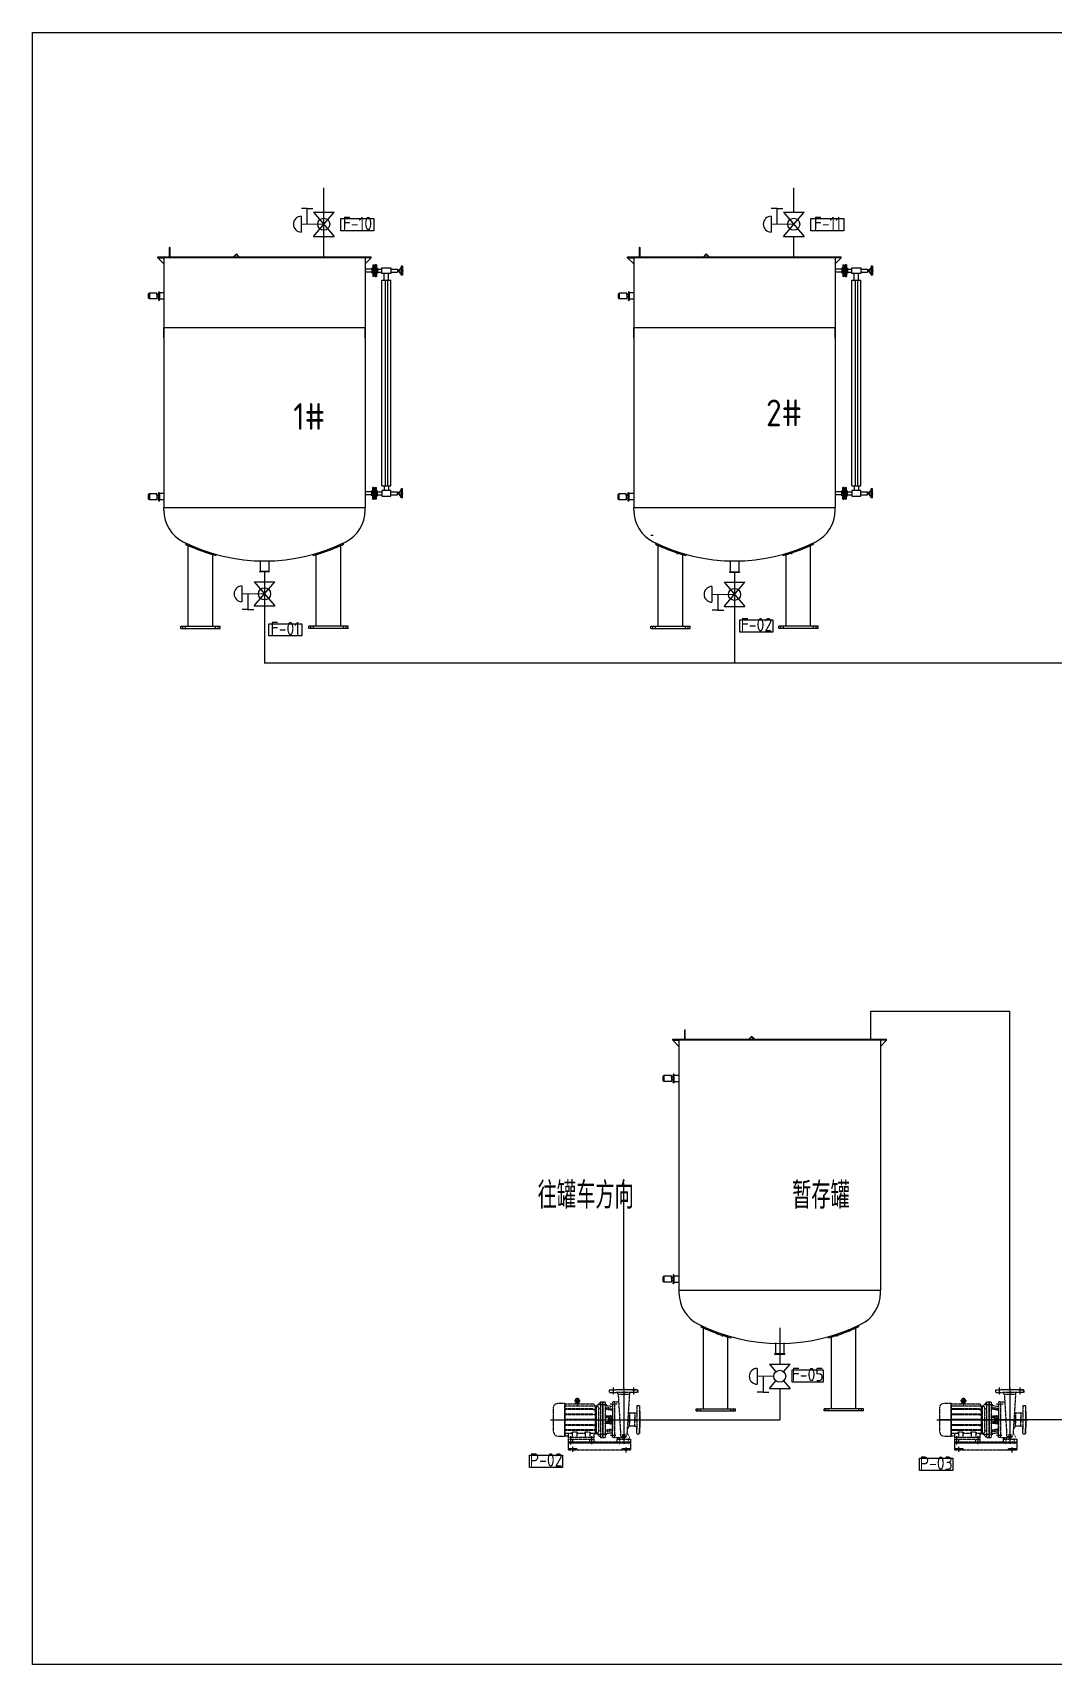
# Model space of a CAD drawing. Header units: millimetres. Extents: x 1783 to 21704, y 2913 to 17571.
# Drawn here: x 1783 to 10956, y 2913 to 17571 of the extents above; entities that cross this region are included whole.
import ezdxf

# ---------------------------------------------------------------- set-up
doc = ezdxf.new("R2010")
doc.units = ezdxf.units.MM
doc.linetypes.add('CENTER', pattern=[2, 1.25, -0.25, 0.25, -0.25])
doc.linetypes.add('DASHED', pattern=[0.75, 0.5, -0.25])
for name, color, linetype in [('00', 7, 'Continuous'), ('1', 1, 'Continuous'), ('2', 2, 'DASHED'), ('3中心线层', 1, 'CENTER'), ('DASHED', 2, 'DASHED'), ('YHCENTER', 4, 'CENTER'), ('YHDIM', 1, 'Continuous'), ('YHSOLID', 7, 'Continuous')]:
    doc.layers.add(name, color=color, linetype=linetype)
doc.styles.add('HZ', font='gbenor.shx', dxfattribs={"bigfont": 'gbcbig.shx'})
doc.dimstyles.new('ISO-25', dxfattribs={"dimtxt": 2.5, "dimasz": 2.5, "dimexe": 1.25, "dimexo": 0.625, "dimtad": 1, "dimtxsty": 'Standard', "dimcen": 2.5, "dimadec": 0, "dimazin": 0, "dimtfac": 1, "dimtmove": 0, "dimatfit": 3, "dimfxl": 1, "dimarcsym": 0})

# ---------------------------------------------------------------- blocks, each defined once
blk = doc.blocks.new('盐水泵')
at = {"layer": '1', "color": 0}
blk.add_line((-626052, 6864), (-626052, 6879), dxfattribs=at)
at = {"layer": 'DASHED', "color": 0, "ltscale": 0.2}
for p, q in [((-626313, 6970), (-626272, 6970)), ((-626313, 6950), (-626313, 6970)), ((-626272, 6970), (-626313, 6970)), ((-626313, 6970), (-626313, 6950)), ((-626269, 6972), (-626272, 6970)), ((-626272, 6970), (-626143, 6970)), ((-626146, 6972), (-626269, 6972)), ((-626179, 6972), (-626236, 6972)), ((-626146, 6972), (-626143, 6970)), ((-626102, 6970), (-626143, 6970)), ((-626102, 6950), (-626102, 6970)), ((-626305, 6851), (-626325, 6851)), ((-626325, 6851), (-626325, 6811)), ((-626313, 6950), (-626152, 6950)), ((-626305, 6851), (-626305, 6806)), ((-626250, 6935), (-626256, 6950)), ((-626250, 6935), (-626231, 6633)), ((-626250, 6935), (-626166, 6935)), ((-626166, 6935), (-626184, 6633)), ((-626138, 6878), (-626169, 6878)), ((-626166, 6935), (-626159, 6950)), ((-626102, 6950), (-626152, 6950)), ((-626138, 6878), (-626138, 6613)), ((-626138, 6878), (-626123, 6878)), ((-626123, 6878), (-626123, 6658)), ((-626123, 6843), (-626068, 6851)), ((-626068, 6879), (-626068, 6611)), ((-626052, 6879), (-626068, 6879)), ((-626052, 6611), (-626052, 6879)), ((-626052, 6611), (-626052, 6879)), ((-626035, 6879), (-626052, 6879)), ((-626052, 6864), (-626052, 6611)), ((-626052, 6780), (-626052, 6848)), ((-626035, 6611), (-626035, 6879)), ((-626003, 6847), (-626035, 6879)), ((-626003, 6643), (-626003, 6847)), ((-626003, 6847), (-625767, 6847)), ((-625981, 6865), (-625993, 6847)), ((-625993, 6847), (-625993, 6643)), ((-625767, 6865), (-625981, 6865)), ((-625872, 6872), (-625874, 6865)), ((-625860, 6877), (-625872, 6872)), ((-625872, 6872), (-625860, 6872)), ((-625860, 6877), (-625848, 6872)), ((-625848, 6872), (-625860, 6872)), ((-625848, 6872), (-625846, 6865)), ((-625767, 6868), (-625767, 6628)), ((-625715, 6868), (-625767, 6868)), ((-625767, 6622), (-625767, 6862)), ((-626328, 6808), (-626325, 6811)), ((-626328, 6808), (-626328, 6684)), ((-626328, 6774), (-626328, 6718)), ((-626325, 6811), (-626325, 6681)), ((-626305, 6806), (-626305, 6677)), ((-626305, 6806), (-626305, 6806)), ((-626290, 6794), (-626290, 6726)), ((-626290, 6794), (-626250, 6794)), ((-626290, 6697), (-626290, 6764)), ((-626242, 6805), (-626250, 6794)), ((-626250, 6794), (-626250, 6719)), ((-626250, 6697), (-626250, 6779)), ((-626123, 6814), (-626123, 6762)), ((-626123, 6762), (-626123, 6757)), ((-626110, 6757), (-626123, 6757)), ((-626123, 6734), (-626110, 6734)), ((-626123, 6734), (-626123, 6728)), ((-626123, 6677), (-626123, 6728)), ((-626119, 6829), (-626072, 6837)), ((-626119, 6816), (-626072, 6824)), ((-626119, 6773), (-626110, 6773)), ((-626119, 6769), (-626110, 6769)), ((-626119, 6721), (-626110, 6721)), ((-626116, 6820), (-626068, 6828)), ((-626110, 6777), (-626110, 6734)), ((-626104, 6777), (-626110, 6777)), ((-626110, 6734), (-626110, 6713)), ((-626104, 6734), (-626104, 6777)), ((-626104, 6773), (-626072, 6773)), ((-626104, 6769), (-626072, 6769)), ((-626096, 6757), (-626104, 6757)), ((-626104, 6734), (-626096, 6734)), ((-626104, 6713), (-626104, 6734)), ((-626104, 6721), (-626072, 6721)), ((-626096, 6729), (-626096, 6761)), ((-626068, 6761), (-626096, 6761)), ((-626096, 6729), (-626068, 6729)), ((-626052, 6745), (-626052, 6780)), ((-626052, 6745), (-626052, 6611)), ((-626021, 6829), (-626035, 6829)), ((-626021, 6661), (-626021, 6829)), ((-625981, 6826), (-625993, 6820)), ((-625981, 6821), (-625993, 6816)), ((-625981, 6788), (-625993, 6785)), ((-625981, 6783), (-625993, 6780)), ((-625993, 6748), (-625767, 6748)), ((-625993, 6743), (-625767, 6743)), ((-625981, 6826), (-625767, 6826)), ((-625981, 6821), (-625981, 6826)), ((-625981, 6821), (-625767, 6821)), ((-625981, 6788), (-625767, 6788)), ((-625981, 6783), (-625981, 6788)), ((-625981, 6783), (-625767, 6783)), ((-625981, 6743), (-625981, 6748)), ((-625682, 6655), (-625682, 6836)), ((-626328, 6684), (-626325, 6682)), ((-626325, 6682), (-626325, 6641)), ((-626325, 6640), (-626325, 6681)), ((-626305, 6640), (-626325, 6640)), ((-626305, 6640), (-626305, 6685)), ((-626305, 6685), (-626305, 6685)), ((-626290, 6697), (-626250, 6697)), ((-626232, 6654), (-626259, 6596)), ((-626234, 6675), (-626250, 6697)), ((-626216, 6632), (-626216, 6596)), ((-626214, 6633), (-626202, 6633)), ((-626199, 6632), (-626199, 6596)), ((-626138, 6613), (-626196, 6613)), ((-626165, 6613), (-626157, 6596)), ((-626138, 6613), (-626123, 6613)), ((-626123, 6636), (-626123, 6658)), ((-626123, 6613), (-626123, 6636)), ((-626119, 6718), (-626110, 6718)), ((-626119, 6675), (-626072, 6666)), ((-626119, 6662), (-626072, 6653)), ((-626116, 6671), (-626068, 6662)), ((-626110, 6713), (-626104, 6713)), ((-626104, 6718), (-626072, 6718)), ((-626052, 6611), (-626068, 6611)), ((-626035, 6611), (-626052, 6611)), ((-626021, 6661), (-626035, 6661)), ((-626003, 6643), (-626035, 6611)), ((-626003, 6643), (-625953, 6643)), ((-625981, 6707), (-625993, 6711)), ((-625981, 6702), (-625993, 6706)), ((-625981, 6669), (-625993, 6675)), ((-625981, 6664), (-625993, 6670)), ((-625983, 6643), (-625983, 6596)), ((-625983, 6613), (-625792, 6613)), ((-625981, 6707), (-625767, 6707)), ((-625981, 6702), (-625981, 6707)), ((-625981, 6707), (-625981, 6702)), ((-625981, 6702), (-625767, 6702)), ((-625981, 6669), (-625767, 6669)), ((-625981, 6664), (-625981, 6669)), ((-625981, 6669), (-625981, 6664)), ((-625981, 6664), (-625767, 6664)), ((-625953, 6648), (-625953, 6613)), ((-625952, 6652), (-625919, 6652)), ((-625919, 6648), (-625919, 6613)), ((-625919, 6643), (-625856, 6643)), ((-625856, 6652), (-625823, 6652)), ((-625856, 6648), (-625856, 6613)), ((-625822, 6648), (-625822, 6613)), ((-625822, 6643), (-625767, 6643)), ((-625792, 6643), (-625792, 6596)), ((-625767, 6625), (-625792, 6625)), ((-625715, 6622), (-625767, 6622)), ((-626259, 6596), (-626157, 6596)), ((-626259, 6596), (-626259, 6578)), ((-626259, 6578), (-625792, 6578)), ((-626259, 6578), (-626259, 6519)), ((-625792, 6519), (-626259, 6519)), ((-626157, 6596), (-626157, 6578)), ((-625983, 6596), (-625792, 6596)), ((-625983, 6596), (-625983, 6578)), ((-625951, 6596), (-625951, 6578)), ((-625823, 6596), (-625823, 6578)), ((-625792, 6596), (-625792, 6519))]:
    blk.add_line(p, q, dxfattribs=at)
at = {"layer": 'DASHED', "color": 0}
blk.add_line((-626123, 6647), (-626068, 6639), dxfattribs=at)
at = {"layer": 'DASHED', "color": 0, "ltscale": 0.2, "extrusion": (0, 0, -1)}
for centre, major_axis, start_param, end_param in [((-626072, 6841), (-2.71, 2.71), 2.355008, 3.925804), ((-625860, 6886), (-12.5, 12.5), 4.729635, 9.407532), ((-626116, 6813), (4.51, 4.51), 4.014257, 5.497787), ((-626119, 6812), (-2.71, 2.71), 5.498025, 7.068583), ((-626119, 6776), (-2.71, 2.71), 3.927229, 5.498025), ((-626119, 6773), (-2.71, 2.71), 3.927229, 5.498025), ((-626072, 6820), (-2.71, 2.71), 0.784211, 2.355008), ((-626072, 6776), (2.71, 2.71), 1.03834, 2.355008), ((-626072, 6773), (-2.71, 2.71), 2.613321, 3.925804), ((-626218, 6632), (-1.84, 1.84), 0.785398, 2.356194), ((-626197, 6632), (-1.84, 1.84), 5.497787, 7.068583), ((-626119, 6714), (2.71, 2.71), 3.926753, 5.497549), ((-626119, 6679), (2.71, 2.71), 2.356194, 3.926753), ((-626116, 6677), (4.51, 4.51), 2.356194, 3.839724), ((-626119, 6658), (2.71, 2.71), 3.926991, 5.499007), ((-626072, 6671), (-2.92, 2.92), 2.704671, 3.898032), ((-626003, 6661), (-12.8, 12.8), 3.926991, 5.497787), ((-625957, 6648), (-2.89, 2.89), 0.785398, 2.356194), ((-625915, 6648), (-2.89, 2.89), 5.497787, 7.068583), ((-625860, 6648), (-2.89, 2.89), 0.785398, 2.356194), ((-625818, 6648), (-2.89, 2.89), 5.497787, 7.068583), ((-625715, 6655), (-23.1, 23.1), 2.356194, 3.926991)]:
    blk.add_ellipse(centre, major_axis=major_axis, ratio=1, start_param=start_param, end_param=end_param, dxfattribs=at)
at = {"layer": 'DASHED', "color": 0, "ltscale": 0.2}
for centre, major_axis, start_param, end_param in [((-626003, 6829), (-12.8, 12.8), 5.497787, 7.068583), ((-625875, 6871), (-2.91, 2.91), 4.21193, 4.695143), ((-625844, 6871), (-2.91, 2.91), 0.017246, 0.500459), ((-625715, 6836), (-23.1, 23.1), 3.926991, 5.497787), ((-626291, 6813), (14, 14), 3.107767, 3.975106), ((-626119, 6832), (-2.71, 2.71), 0.785398, 2.356194), ((-626119, 6717), (-2.71, 2.71), 5.498025, 7.068821), ((-626072, 6717), (-2.71, 2.71), 4.244939, 5.498974), ((-626291, 6677), (14, 14), 0.737283, 1.604622), ((-626206, 6634), (17.6, 17.6), 2.356194, 3.53358), ((-626209, 6634), (-17.6, 17.6), 2.745863, 2.872404), ((-626209, 6634), (17.6, 17.6), 4.4432, 5.497787), ((-626072, 6714), (-2.71, 2.71), 4.248298, 5.498974)]:
    blk.add_ellipse(centre, major_axis=major_axis, ratio=1, start_param=start_param, end_param=end_param, dxfattribs=at)
at = {"layer": 'DASHED', "color": 0, "ltscale": 0.2, "extrusion": (0, 0, -1)}
blk.add_ellipse((-625860, 6886), major_axis=(6.48, 6.48), ratio=1, dxfattribs=at)
at = {"layer": 'DASHED', "color": 0}
blk.add_ellipse((-626072, 6650), major_axis=(-2.71, 2.71), ratio=1, start_param=3.925804, end_param=5.4966, dxfattribs=at)
at = {"layer": 'Defpoints', "color": 0, "linetype": 'ByBlock'}
for p in [(-626249, 6972), (-626167, 6972), (-626328, 6851), (-626328, 6808), (-626328, 6787), (-626328, 6746), (-626328, 6745), (-625682, 6745), (-626328, 6704), (-626328, 6684), (-626328, 6640), (-626259, 6519), (-626225, 6519), (-626225, 6519), (-626208, 6569), (-625826, 6519), (-625792, 6519)]:
    blk.add_point(p, dxfattribs=at)
at = {"layer": 'Defpoints', "color": 0, "linetype": 'ByBlock', "ltscale": 0.2}
blk.add_point((-626328, 6704), dxfattribs=at)
at = {"layer": 'YHCENTER', "color": 0, "ltscale": 0.4}
for p, q in [((-626284, 6933), (-626284, 6987)), ((-626131, 6933), (-626131, 6987)), ((-626158, 6862), (-626105, 6862)), ((-625882, 6886), (-625838, 6886)), ((-625860, 6910), (-625860, 6855)), ((-626148, 6628), (-626107, 6628)), ((-626081, 6635), (-626016, 6634)), ((-625967, 6623), (-625967, 6563)), ((-625808, 6623), (-625808, 6559))]:
    blk.add_line(p, q, dxfattribs=at)
at = {"layer": 'YHCENTER', "color": 0, "ltscale": 3}
for p, q in [((-626208, 6983), (-626208, 6565)), ((-625660, 6745), (-626344, 6745))]:
    blk.add_line(p, q, dxfattribs=at)
at = {"layer": 'YHCENTER', "color": 0}
for p, q in [((-626081, 6856), (-626016, 6856)), ((-626293, 6745), (-626333, 6745))]:
    blk.add_line(p, q, dxfattribs=at)
at = {"layer": 'YHCENTER', "color": 0, "ltscale": 0.2}
for p, q in [((-626240, 6605), (-626240, 6559)), ((-626177, 6605), (-626177, 6558))]:
    blk.add_line(p, q, dxfattribs=at)
at = {"layer": 'YHCENTER', "color": 0, "ltscale": 2}
for p, q in [((-626225, 6500), (-626225, 6540)), ((-625826, 6506), (-625826, 6543))]:
    blk.add_line(p, q, dxfattribs=at)
at = {"layer": 'YHDIM', "color": 0, "linetype": 'DASHED', "ltscale": 2}
for p, q in [((-626259, 6569), (-625792, 6569)), ((-626259, 6527), (-626194, 6527)), ((-626194, 6527), (-626194, 6519)), ((-625857, 6527), (-625792, 6527)), ((-625857, 6527), (-625857, 6519))]:
    blk.add_line(p, q, dxfattribs=at)
at = {"layer": 'YHSOLID', "color": 0}
for p, q in [((-626052, 6879), (-626052, 6864)), ((-625983, 6643), (-626003, 6643))]:
    blk.add_line(p, q, dxfattribs=at)
blk = doc.blocks.new('*D15')
at = {"color": 0, "lineweight": -2, "transparency": 16777216}
for p, q in [((2962, 14830), (2962, 14924)), ((2965, 14923), (4770, 14923)), ((4772, 14830), (4772, 14924))]:
    blk.add_line(p, q, dxfattribs=at)
at = {"color": 0, "transparency": 16777216}
for points in [[(2965, 14924), (2965, 14923), (2962, 14923)], [(4770, 14924), (4770, 14923), (4772, 14923)]]:
    blk.add_solid(points, dxfattribs=at)
at = {"layer": 'Defpoints', "color": 0, "transparency": 16777216}
for p in [(2962, 14829), (4772, 14923), (4772, 14829)]:
    blk.add_point(p, dxfattribs=at)
at = {"color": 0, "transparency": 16777216, "insert": (3867, 14925), "char_height": 2.5, "attachment_point": 5}
blk.add_mtext('1810', dxfattribs=at)
blk = doc.blocks.new('*D28')
at = {"color": 0, "lineweight": -2, "transparency": 16777216}
for p, q in [((7185, 14830), (7185, 14924)), ((7188, 14923), (8993, 14923)), ((8995, 14830), (8995, 14924))]:
    blk.add_line(p, q, dxfattribs=at)
at = {"color": 0, "transparency": 16777216}
for points in [[(7188, 14924), (7188, 14923), (7185, 14923)], [(8993, 14924), (8993, 14923), (8995, 14923)]]:
    blk.add_solid(points, dxfattribs=at)
at = {"layer": 'Defpoints', "color": 0, "transparency": 16777216}
for p in [(7185, 14829), (8995, 14923), (8995, 14829)]:
    blk.add_point(p, dxfattribs=at)
at = {"color": 0, "transparency": 16777216, "insert": (8090, 14925), "char_height": 2.5, "attachment_point": 5}
blk.add_mtext('1810', dxfattribs=at)

msp = doc.modelspace()

# ---------------------------------------------------------------- linework, layer by layer
for p, q in [((4399.814, 15558.122), (4399.814, 16177.206)), ((8623.087, 15959.403), (8623.087, 16177.206)), ((4250.467, 15992.226), (4198.122, 15992.226)), ((4250.467, 15850.402), (4250.467, 15992.226)), ((4250.467, 15992.226), (4302.812, 15992.226)), ((8473.74, 15992.226), (8421.394, 15992.226)), ((8473.74, 15850.402), (8473.74, 15992.226)), ((8473.74, 15992.226), (8526.085, 15992.226)), ((4197.407, 15921.455), (4197.407, 15779.348)), ((4306.696, 15959.403), (4492.931, 15741.4)), ((4306.696, 15741.4), (4492.931, 15959.403)), ((4306.696, 15959.403), (4492.931, 15959.403)), ((8420.68, 15921.455), (8420.68, 15779.348)), ((8529.969, 15959.403), (8716.204, 15741.4)), ((8529.969, 15741.4), (8716.204, 15959.403)), ((8529.969, 15959.403), (8716.204, 15959.403)), ((4306.696, 15741.4), (4492.931, 15741.4)), ((8529.969, 15741.4), (8716.204, 15741.4)), ((8623.087, 15558.122), (8623.087, 15741.4)), ((2907.026, 15549.122), (2907.026, 15558.122)), ((2907.026, 15549.122), (2962.026, 15494.122)), ((3011.577, 15638.122), (3011.577, 15558.122)), ((3018.564, 15558.122), (3018.564, 15638.122)), ((3614.146, 15583.578), (3588.69, 15558.122)), ((3614.146, 15579.335), (3589.932, 15555.122)), ((3637.48, 15560.243), (3614.146, 15583.578)), ((3635.359, 15558.122), (3614.146, 15579.335)), ((3637.48, 15560.243), (3635.359, 15558.122)), ((4827.026, 15549.122), (4772.026, 15494.122)), ((4827.026, 15549.122), (4827.026, 15558.122)), ((7130.298, 15549.122), (7130.298, 15558.122)), ((7130.298, 15549.122), (7185.298, 15494.122)), ((7234.85, 15638.122), (7234.85, 15558.122)), ((7241.836, 15558.122), (7241.836, 15638.122)), ((7837.418, 15583.578), (7811.963, 15558.122)), ((7837.418, 15579.335), (7813.205, 15555.122)), ((7860.753, 15560.243), (7837.418, 15583.578)), ((7858.632, 15558.122), (7837.418, 15579.335)), ((7860.753, 15560.243), (7858.632, 15558.122)), ((9050.298, 15549.122), (8995.298, 15494.122)), ((9050.298, 15549.122), (9050.298, 15558.122)), ((5002.026, 13500.516), (5002.026, 15348.516)), ((9225.299, 13500.516), (9225.299, 15348.516)), ((2832.153, 15231.602), (2822.664, 15222.536)), ((2822.664, 15222.536), (2822.664, 15187.707)), ((2832.153, 15178.642), (2822.664, 15187.707)), ((2898.403, 15231.602), (2832.153, 15231.602)), ((2832.153, 15231.602), (2832.153, 15178.642)), ((2898.403, 15178.642), (2832.153, 15178.642)), ((2898.403, 15215.122), (2898.403, 15231.602)), ((2898.403, 15231.602), (2898.403, 15178.642)), ((2914.026, 15216.435), (2898.403, 15216.435)), ((2914.026, 15193.809), (2898.403, 15193.809)), ((2916.026, 15242.117), (2914.026, 15235.498)), ((2916.026, 15168.127), (2914.026, 15174.746)), ((2918.026, 15243.872), (2916.026, 15243.872)), ((2918.026, 15166.372), (2916.026, 15166.372)), ((2918.026, 15243.872), (2920.026, 15243.872)), ((2918.026, 15166.372), (2920.026, 15166.372)), ((2920.026, 15242.117), (2922.026, 15235.498)), ((2920.026, 15168.127), (2922.026, 15174.746)), ((2967.026, 15233.622), (2922.026, 15233.622)), ((2967.026, 15176.622), (2922.026, 15176.622)), ((7055.426, 15231.602), (7045.937, 15222.536)), ((7045.937, 15222.536), (7045.937, 15187.707)), ((7055.426, 15178.642), (7045.937, 15187.707)), ((7121.675, 15231.602), (7055.426, 15231.602)), ((7055.426, 15231.602), (7055.426, 15178.642)), ((7121.675, 15178.642), (7055.426, 15178.642)), ((7121.675, 15215.122), (7121.675, 15231.602)), ((7121.675, 15231.602), (7121.675, 15178.642)), ((7137.298, 15216.435), (7121.675, 15216.435)), ((7137.298, 15193.809), (7121.675, 15193.809)), ((7139.298, 15242.117), (7137.298, 15235.498)), ((7139.298, 15168.127), (7137.298, 15174.746)), ((7141.298, 15243.872), (7139.298, 15243.872)), ((7141.298, 15166.372), (7139.298, 15166.372)), ((7141.298, 15243.872), (7143.298, 15243.872)), ((7141.298, 15166.372), (7143.298, 15166.372)), ((7143.298, 15242.117), (7145.298, 15235.498)), ((7143.298, 15168.127), (7145.298, 15174.746)), ((7185.299, 15233.622), (7145.298, 15233.622)), ((7185.299, 15176.622), (7145.298, 15176.622)), ((7185.299, 13584.044), (7185.299, 13305.122)), ((2832.153, 13428.515), (2822.664, 13419.449)), ((2822.664, 13419.449), (2822.664, 13384.62)), ((2832.153, 13375.555), (2822.664, 13384.62)), ((2898.403, 13428.515), (2832.153, 13428.515)), ((2832.153, 13428.515), (2832.153, 13375.555)), ((2898.403, 13375.555), (2832.153, 13375.555)), ((2898.403, 13412.035), (2898.403, 13428.515)), ((2898.403, 13428.515), (2898.403, 13375.555)), ((2914.026, 13413.348), (2898.403, 13413.348)), ((2914.026, 13390.722), (2898.403, 13390.722)), ((2916.026, 13439.03), (2914.026, 13432.411)), ((2916.026, 13365.04), (2914.026, 13371.658)), ((2918.026, 13440.785), (2916.026, 13440.785)), ((2918.026, 13363.285), (2916.026, 13363.285)), ((2918.026, 13440.785), (2920.026, 13440.785)), ((2918.026, 13363.285), (2920.026, 13363.285)), ((2920.026, 13439.03), (2922.026, 13432.411)), ((2920.026, 13365.04), (2922.026, 13371.658)), ((2967.026, 13430.535), (2922.026, 13430.535)), ((2967.026, 13373.535), (2922.026, 13373.535)), ((7050.426, 13428.515), (7040.937, 13419.449)), ((7040.937, 13419.449), (7040.937, 13384.62)), ((7050.426, 13375.555), (7040.937, 13384.62)), ((7116.676, 13428.515), (7050.426, 13428.515)), ((7050.426, 13428.515), (7050.426, 13375.555)), ((7116.676, 13375.555), (7050.426, 13375.555)), ((7116.676, 13412.035), (7116.676, 13428.515)), ((7116.676, 13428.515), (7116.676, 13375.555)), ((7132.299, 13413.348), (7116.676, 13413.348)), ((7132.299, 13390.722), (7116.676, 13390.722)), ((7134.299, 13439.03), (7132.299, 13432.411)), ((7134.299, 13365.04), (7132.299, 13371.658)), ((7136.299, 13440.785), (7134.299, 13440.785)), ((7136.299, 13363.285), (7134.299, 13363.285)), ((7136.299, 13440.785), (7138.299, 13440.785)), ((7136.299, 13363.285), (7138.299, 13363.285)), ((7138.299, 13439.03), (7140.299, 13432.411)), ((7138.299, 13365.04), (7140.299, 13371.658)), ((7185.299, 13430.535), (7140.299, 13430.535)), ((7185.299, 13430.535), (7140.299, 13430.535)), ((7185.299, 13373.535), (7140.299, 13373.535)), ((7185.299, 13373.535), (7140.299, 13373.535)), ((7360.299, 13053.634), (7339.724, 13053.634)), ((3829.026, 12830.565), (3829.026, 12734.091)), ((3905.026, 12830.565), (3905.026, 12734.091)), ((8052.299, 12825.564), (8052.299, 12729.09)), ((8128.299, 12825.564), (8128.299, 12729.09)), ((3773.908, 12639.224), (3960.143, 12421.221)), ((3773.908, 12421.222), (3960.143, 12639.224)), ((3773.908, 12639.224), (3960.143, 12639.224)), ((3821.526, 12731.762), (3821.526, 12729.762)), ((3821.526, 12731.762), (3912.526, 12731.762)), ((3821.526, 12729.762), (3912.526, 12729.762)), ((3822.586, 12731.762), (3827.622, 12734.091)), ((3829.026, 12734.091), (3827.622, 12734.091)), ((3827.622, 12734.091), (3906.429, 12734.091)), ((3867.026, 12729.762), (3867.026, 11905.256)), ((3905.026, 12734.091), (3906.429, 12734.091)), ((3911.466, 12731.762), (3906.429, 12734.091)), ((3912.526, 12731.762), (3912.526, 12729.762)), ((3912.526, 12731.762), (3912.526, 12729.762)), ((7997.181, 12634.222), (8183.416, 12416.22)), ((7997.181, 12416.22), (8183.416, 12634.222)), ((7997.181, 12634.222), (8183.416, 12634.222)), ((8044.799, 12726.761), (8044.799, 12724.761)), ((8044.799, 12726.761), (8135.799, 12726.761)), ((8044.799, 12724.761), (8135.799, 12724.761)), ((8045.858, 12726.761), (8050.895, 12729.09)), ((8052.299, 12729.09), (8050.895, 12729.09)), ((8050.895, 12729.09), (8129.702, 12729.09)), ((8090.299, 12729.762), (8090.299, 11905.256)), ((8090.299, 12729.762), (8090.299, 11905.256)), ((8128.299, 12729.09), (8129.702, 12729.09)), ((8134.739, 12726.761), (8129.702, 12729.09)), ((8135.799, 12726.761), (8135.799, 12724.761)), ((8135.799, 12726.761), (8135.799, 12724.761)), ((3664.619, 12601.276), (3664.619, 12459.169)), ((3717.679, 12530.223), (3717.679, 12388.399)), ((7887.892, 12596.275), (7887.892, 12454.168)), ((7940.951, 12525.221), (7940.951, 12383.397)), ((3717.679, 12388.399), (3665.334, 12388.399)), ((3717.679, 12388.399), (3770.024, 12388.399)), ((3773.908, 12421.222), (3960.143, 12421.222)), ((7940.951, 12383.397), (7888.606, 12383.397)), ((7940.951, 12383.397), (7993.297, 12383.397)), ((7997.181, 12416.22), (8183.416, 12416.22)), ((14112.215, 11906.369), (3867.026, 11906.369)), ((9316.976, 8528.935), (9316.976, 8780.902)), ((9316.976, 8780.902), (10565.657, 8780.902)), ((10565.657, 5383.235), (10565.657, 8780.902)), ((7536.736, 8519.935), (7536.736, 8528.935)), ((7536.736, 8519.935), (7591.736, 8464.935)), ((7641.288, 8608.935), (7641.288, 8528.935)), ((7648.274, 8528.935), (7648.274, 8608.935)), ((8243.856, 8554.391), (8218.4, 8528.935)), ((8243.856, 8550.148), (8219.643, 8525.935)), ((8267.191, 8531.056), (8243.856, 8554.391)), ((8265.069, 8528.935), (8243.856, 8550.148)), ((8267.191, 8531.056), (8265.069, 8528.935)), ((9456.736, 8519.935), (9401.736, 8464.935)), ((9456.736, 8519.935), (9456.736, 8528.935)), ((7540.736, 8212.93), (7538.736, 8206.311)), ((7542.736, 8214.685), (7540.736, 8214.685)), ((7542.736, 8214.685), (7544.736, 8214.685)), ((7544.736, 8212.93), (7546.736, 8206.311)), ((7456.864, 8202.415), (7447.375, 8193.349)), ((7447.375, 8193.349), (7447.375, 8158.52)), ((7456.864, 8149.455), (7447.375, 8158.52)), ((7523.113, 8202.415), (7456.864, 8202.415)), ((7456.864, 8202.415), (7456.864, 8149.455)), ((7523.113, 8149.455), (7456.864, 8149.455)), ((7523.113, 8185.935), (7523.113, 8202.415)), ((7523.113, 8202.415), (7523.113, 8149.455)), ((7538.736, 8187.248), (7523.113, 8187.248)), ((7538.736, 8164.622), (7523.113, 8164.622)), ((7540.736, 8138.94), (7538.736, 8145.558)), ((7542.736, 8137.185), (7540.736, 8137.185)), ((7542.736, 8137.185), (7544.736, 8137.185)), ((7544.736, 8138.94), (7546.736, 8145.558)), ((7591.736, 8204.435), (7546.736, 8204.435)), ((7591.736, 8204.435), (7546.736, 8204.435)), ((7591.736, 8147.435), (7546.736, 8147.435)), ((7591.736, 8147.435), (7546.736, 8147.435)), ((7095.793, 5383.235), (7095.793, 7235.963)), ((7591.736, 6554.857), (7591.736, 6275.935)), ((7456.864, 6399.327), (7447.375, 6390.262)), ((7447.375, 6390.262), (7447.375, 6355.433)), ((7456.864, 6346.367), (7447.375, 6355.433)), ((7523.113, 6399.327), (7456.864, 6399.327)), ((7456.864, 6399.327), (7456.864, 6346.367)), ((7523.113, 6346.367), (7456.864, 6346.367)), ((7523.113, 6382.847), (7523.113, 6399.327)), ((7523.113, 6399.327), (7523.113, 6346.367)), ((7538.736, 6384.161), (7523.113, 6384.161)), ((7538.736, 6361.534), (7523.113, 6361.534)), ((7540.736, 6409.842), (7538.736, 6403.224)), ((7540.736, 6335.853), (7538.736, 6342.471)), ((7542.736, 6411.597), (7540.736, 6411.597)), ((7542.736, 6334.097), (7540.736, 6334.097)), ((7542.736, 6411.597), (7544.736, 6411.597)), ((7542.736, 6334.097), (7544.736, 6334.097)), ((7544.736, 6409.842), (7546.736, 6403.224)), ((7544.736, 6335.853), (7546.736, 6342.471)), ((7591.736, 6401.347), (7546.736, 6401.347)), ((7591.736, 6401.347), (7546.736, 6401.347)), ((7591.736, 6344.347), (7546.736, 6344.347)), ((7591.736, 6344.347), (7546.736, 6344.347)), ((7591.736, 6275.935), (7591.736, 6250.935)), ((8496.736, 5935.068), (8496.736, 5610.036)), ((8458.736, 5801.378), (8458.736, 5704.904)), ((8534.736, 5801.378), (8534.736, 5704.904)), ((8294.33, 5572.089), (8294.33, 5429.982)), ((8403.619, 5610.036), (8589.854, 5610.037)), ((8403.619, 5610.036), (8461.614, 5542.148)), ((8451.236, 5702.575), (8451.236, 5700.575)), ((8451.236, 5702.575), (8542.236, 5702.575)), ((8451.236, 5700.575), (8542.236, 5700.575)), ((8452.296, 5702.575), (8457.333, 5704.904)), ((8458.736, 5704.904), (8457.333, 5704.904)), ((8457.333, 5704.904), (8536.139, 5704.904)), ((8531.858, 5542.148), (8589.854, 5610.037)), ((8534.736, 5704.904), (8536.139, 5704.904)), ((8541.176, 5702.575), (8536.139, 5704.904)), ((8542.236, 5702.575), (8542.236, 5700.575)), ((8542.236, 5702.575), (8542.236, 5700.575)), ((8347.389, 5501.035), (8347.389, 5359.211)), ((8403.619, 5392.034), (8461.614, 5459.922)), ((8531.858, 5459.922), (8589.854, 5392.034)), ((8347.389, 5359.211), (8295.044, 5359.211)), ((8347.389, 5359.211), (8399.734, 5359.211)), ((8403.619, 5392.034), (8589.854, 5392.034)), ((8496.736, 5392.034), (8496.736, 5110.562)), ((7239.282, 5110.562), (8496.736, 5110.562)), ((12313.571, 5110.562), (9937.087, 5110.562))]:
    msp.add_line(p, q)
for points in [[(1783.349, 17571.467), (21703.886, 17571.467), (21703.886, 2912.911), (1783.349, 2912.911)], [(4554.164, 15900.595), (4850.929, 15900.595), (4850.929, 15789.984), (4554.164, 15789.984)], [(8777.437, 15900.595), (9074.202, 15900.595), (9074.202, 15789.984), (8777.437, 15789.984)], [(3905.575, 12261.869), (4202.34, 12261.869), (4202.34, 12151.258), (3905.575, 12151.258)], [(8139.405, 12296.113), (8436.17, 12296.113), (8436.17, 12185.502), (8139.405, 12185.502)], [(8607.346, 5558.945), (8887.694, 5558.945), (8887.694, 5447.11), (8607.346, 5447.11)], [(6249.186, 4793.099), (6545.951, 4793.099), (6545.951, 4682.488), (6249.186, 4682.488)], [(9754.43, 4764.085), (10051.195, 4764.085), (10051.195, 4653.474), (9754.43, 4653.474)]]:
    msp.add_lwpolyline(points, close=True)
for centre in [(4399.814, 15850.402), (8623.087, 15850.401), (3867.026, 12530.223), (8090.299, 12525.221), (8496.736, 5501.035)]:
    msp.add_circle(centre, 54.073)
for centre, radius, start, end in [((4197.407, 15850.402), 71.053, 90, 270), ((8420.68, 15850.402), 71.053, 90, 270), ((3015.07, 15638.122), 3.493, 0, 180), ((7238.343, 15638.122), 3.493, 0, 180), ((3664.619, 12530.223), 71.053, 90, 270), ((7887.892, 12525.221), 71.053, 90, 270), ((7644.781, 8608.935), 3.493, 0, 180), ((8294.33, 5501.035), 71.053, 90, 270)]:
    msp.add_arc(centre, radius, start, end)
at = {"layer": '00', "color": 7}
for p, q in [((2907.026, 15558.122), (4121.406, 15558.122)), ((2907.026, 15555.122), (4767.026, 15555.122)), ((2907.026, 15549.122), (2962.026, 15549.122)), ((2962.026, 15555.122), (4772.026, 15555.122)), ((2962.026, 15555.122), (4772.026, 15555.122)), ((2962.026, 15555.122), (2962.026, 13305.122)), ((2962.026, 15555.122), (2962.026, 15555.122)), ((4827.026, 15549.122), (2962.026, 15549.122)), ((4121.406, 15558.122), (4827.026, 15558.122)), ((4147.903, 15555.122), (4827.026, 15555.122)), ((4772.026, 15555.122), (4772.025, 15555.122)), ((4772.026, 15555.122), (4772.026, 13305.122)), ((7130.298, 15558.122), (8344.678, 15558.122)), ((7130.298, 15555.122), (8990.298, 15555.122)), ((7130.298, 15549.122), (7185.298, 15549.122)), ((7185.298, 15555.122), (7185.299, 15555.122)), ((7185.299, 15555.122), (8995.299, 15555.122)), ((7185.299, 15555.122), (7185.299, 13305.122)), ((7190.298, 15550.122), (8990.298, 15550.122)), ((8344.678, 15558.122), (9050.298, 15558.122)), ((8371.175, 15555.122), (9050.298, 15555.122)), ((8995.298, 15555.122), (8995.298, 15555.122)), ((9050.298, 15549.122), (8995.298, 15549.122)), ((8995.299, 15555.122), (8995.299, 13305.122)), ((4831.026, 15446.516), (4772.026, 15446.516)), ((4831.026, 15418.516), (4772.026, 15418.516)), ((4841.026, 15455.016), (4831.026, 15454.141)), ((4831.026, 15454.141), (4831.026, 15410.891)), ((4831.026, 15446.266), (4831.026, 15418.766)), ((4831.026, 15446.266), (4831.026, 15446.266)), ((4831.026, 15418.766), (4831.026, 15418.766)), ((4841.026, 15410.016), (4831.026, 15410.891)), ((4841.026, 15485.016), (4841.026, 15380.016)), ((4841.026, 15485.016), (4853.026, 15485.016)), ((4853.026, 15485.016), (4853.026, 15380.016)), ((4853.026, 15457.516), (4857.026, 15457.516)), ((4853.026, 15407.516), (4857.026, 15407.516)), ((4861.026, 15457.516), (4857.026, 15457.516)), ((4857.026, 15457.516), (4857.026, 15407.516)), ((4857.026, 15457.516), (4857.026, 15407.516)), ((4861.026, 15407.516), (4857.026, 15407.516)), ((4861.026, 15485.016), (4861.026, 15380.016)), ((4873.026, 15485.016), (4861.026, 15485.016)), ((4873.026, 15485.016), (4873.026, 15380.016)), ((4873.026, 15455.016), (4883.026, 15454.141)), ((4873.026, 15410.016), (4883.026, 15410.891)), ((4883.026, 15454.141), (4883.026, 15410.891)), ((4883.026, 15446.516), (4922.026, 15446.516)), ((4883.026, 15446.266), (4883.026, 15418.766)), ((4883.026, 15446.266), (4883.026, 15446.266)), ((4883.026, 15418.766), (4883.026, 15418.766)), ((4883.026, 15418.516), (4922.026, 15418.516)), ((4922.026, 15457.516), (5002.026, 15457.516)), ((4922.026, 15407.516), (4922.026, 15457.516)), ((5002.026, 15407.516), (4922.026, 15407.516)), ((4942.026, 15348.516), (4942.026, 15407.516)), ((4982.026, 15348.516), (4982.026, 15407.516)), ((5002.026, 15457.516), (5002.026, 15407.516)), ((5002.026, 15446.516), (5061.026, 15446.516)), ((5002.026, 15418.516), (5061.026, 15418.516)), ((5061.026, 15446.516), (5061.026, 15418.516)), ((5076.026, 15437.516), (5061.026, 15437.516)), ((5076.026, 15427.516), (5061.026, 15427.516)), ((5076.026, 15445.016), (5076.026, 15420.016)), ((5080.026, 15445.016), (5076.026, 15445.016)), ((5080.026, 15420.016), (5076.026, 15420.016)), ((5094.026, 15462.516), (5080.026, 15445.016)), ((5080.026, 15445.016), (5080.026, 15420.016)), ((5094.026, 15402.516), (5080.026, 15420.016)), ((5106.026, 15472.516), (5094.026, 15472.516)), ((5094.026, 15472.516), (5094.026, 15392.516)), ((5106.026, 15392.516), (5094.026, 15392.516)), ((5106.026, 15472.516), (5106.026, 15392.516)), ((5106.026, 15435.516), (5110.026, 15435.516)), ((5106.026, 15429.516), (5110.026, 15429.516)), ((5110.026, 15435.516), (5110.026, 15429.516)), ((9054.299, 15446.516), (8995.299, 15446.516)), ((9054.299, 15418.516), (8995.299, 15418.516)), ((9064.299, 15455.016), (9054.299, 15454.141)), ((9054.299, 15454.141), (9054.299, 15410.891)), ((9054.299, 15446.266), (9054.299, 15418.766)), ((9054.299, 15446.266), (9054.299, 15446.266)), ((9054.299, 15418.766), (9054.299, 15418.766)), ((9064.299, 15410.016), (9054.299, 15410.891)), ((9064.299, 15485.016), (9064.299, 15380.016)), ((9064.299, 15485.016), (9076.299, 15485.016)), ((9076.299, 15485.016), (9076.299, 15380.016)), ((9076.299, 15457.516), (9080.299, 15457.516)), ((9076.299, 15407.516), (9080.299, 15407.516)), ((9084.299, 15457.516), (9080.299, 15457.516)), ((9080.299, 15457.516), (9080.299, 15407.516)), ((9080.299, 15457.516), (9080.299, 15407.516)), ((9084.299, 15407.516), (9080.299, 15407.516)), ((9084.299, 15485.016), (9084.299, 15380.016)), ((9096.299, 15485.016), (9084.299, 15485.016)), ((9096.299, 15485.016), (9096.299, 15380.016)), ((9096.299, 15455.016), (9106.299, 15454.141)), ((9096.299, 15410.016), (9106.299, 15410.891)), ((9106.299, 15454.141), (9106.299, 15410.891)), ((9106.299, 15446.516), (9145.299, 15446.516)), ((9106.299, 15446.266), (9106.299, 15418.766)), ((9106.299, 15446.266), (9106.299, 15446.266)), ((9106.299, 15418.766), (9106.299, 15418.766)), ((9106.299, 15418.516), (9145.299, 15418.516)), ((9145.299, 15457.516), (9225.299, 15457.516)), ((9145.299, 15407.516), (9145.299, 15457.516)), ((9225.299, 15407.516), (9145.299, 15407.516)), ((9165.299, 15348.516), (9165.299, 15407.516)), ((9205.299, 15348.516), (9205.299, 15407.516)), ((9225.299, 15457.516), (9225.299, 15407.516)), ((9225.299, 15446.516), (9284.299, 15446.516)), ((9225.299, 15418.516), (9284.299, 15418.516)), ((9284.299, 15446.516), (9284.299, 15418.516)), ((9299.299, 15437.516), (9284.299, 15437.516)), ((9299.299, 15427.516), (9284.299, 15427.516)), ((9299.299, 15445.016), (9299.299, 15420.016)), ((9303.299, 15445.016), (9299.299, 15445.016)), ((9303.299, 15420.016), (9299.299, 15420.016)), ((9317.299, 15462.516), (9303.299, 15445.016)), ((9303.299, 15445.016), (9303.299, 15420.016)), ((9317.299, 15402.516), (9303.299, 15420.016)), ((9329.299, 15472.516), (9317.299, 15472.516)), ((9317.299, 15472.516), (9317.299, 15392.516)), ((9329.299, 15392.516), (9317.299, 15392.516)), ((9329.299, 15472.516), (9329.299, 15392.516)), ((9329.299, 15435.516), (9333.299, 15435.516)), ((9329.299, 15429.516), (9333.299, 15429.516)), ((9333.299, 15435.516), (9333.299, 15429.516)), ((4853.026, 15380.016), (4841.026, 15380.016)), ((4861.026, 15380.016), (4873.026, 15380.016)), ((4922.026, 15348.516), (5002.026, 15348.516)), ((4922.026, 13500.516), (4922.026, 15348.516)), ((4952.526, 15348.516), (4952.526, 13500.516)), ((4971.526, 15348.516), (4971.526, 13500.516)), ((4982.026, 15348.516), (4982.026, 15348.516)), ((9076.299, 15380.016), (9064.299, 15380.016)), ((9084.299, 15380.016), (9096.299, 15380.016)), ((9145.299, 15348.516), (9225.299, 15348.516)), ((9145.299, 13500.516), (9145.299, 15348.516)), ((9175.799, 15348.516), (9175.799, 13500.516)), ((9194.799, 15348.516), (9194.799, 13500.516)), ((9205.299, 15348.516), (9205.299, 15348.516)), ((2914.026, 15235.498), (2914.026, 15174.746)), ((2916.026, 15243.872), (2916.026, 15166.372)), ((2918.026, 15243.872), (2918.026, 15166.372)), ((2918.026, 15243.872), (2918.026, 15166.372)), ((2920.026, 15243.872), (2920.026, 15166.372)), ((2922.026, 15235.498), (2922.026, 15174.746)), ((7137.298, 15235.498), (7137.298, 15174.746)), ((7139.298, 15243.872), (7139.298, 15166.372)), ((7141.298, 15243.872), (7141.298, 15166.372)), ((7141.298, 15243.872), (7141.298, 15166.372)), ((7141.298, 15243.872), (7141.298, 15166.372)), ((7143.298, 15243.872), (7143.298, 15166.372)), ((7145.298, 15235.498), (7145.298, 15174.746)), ((4922.026, 13500.516), (5002.026, 13500.516)), ((4942.026, 13500.516), (4942.026, 13457.516)), ((4982.026, 13500.516), (4982.026, 13457.516)), ((9145.299, 13500.516), (9225.299, 13500.516)), ((9165.299, 13500.516), (9165.299, 13457.516)), ((9205.299, 13500.516), (9205.299, 13457.516)), ((2914.026, 13432.411), (2914.026, 13371.658)), ((2916.026, 13440.785), (2916.026, 13363.285)), ((2918.026, 13440.785), (2918.026, 13363.285)), ((2918.026, 13440.785), (2918.026, 13363.285)), ((2918.026, 13440.785), (2918.026, 13363.285)), ((2920.026, 13440.785), (2920.026, 13363.285)), ((2922.026, 13432.411), (2922.026, 13371.658)), ((4831.026, 13446.516), (4772.026, 13446.516)), ((4831.026, 13418.516), (4772.026, 13418.516)), ((4841.026, 13455.016), (4831.026, 13454.141)), ((4831.026, 13410.891), (4831.026, 13454.141)), ((4841.026, 13410.016), (4831.026, 13410.891)), ((4853.026, 13485.016), (4841.026, 13485.016)), ((4841.026, 13380.016), (4841.026, 13485.016)), ((4841.026, 13380.016), (4853.026, 13380.016)), ((4853.026, 13380.016), (4853.026, 13485.016)), ((4853.026, 13457.516), (4857.026, 13457.516)), ((4853.026, 13407.516), (4857.026, 13407.516)), ((4857.026, 13407.516), (4857.026, 13457.516)), ((4861.026, 13457.516), (4857.026, 13457.516)), ((4857.026, 13407.516), (4857.026, 13457.516)), ((4861.026, 13407.516), (4857.026, 13407.516)), ((4861.026, 13485.016), (4873.026, 13485.016)), ((4861.026, 13380.016), (4861.026, 13485.016)), ((4873.026, 13380.016), (4861.026, 13380.016)), ((4873.026, 13380.016), (4873.026, 13485.016)), ((4873.026, 13455.016), (4883.026, 13454.141)), ((4873.026, 13410.016), (4883.026, 13410.891)), ((4883.026, 13410.891), (4883.026, 13454.141)), ((4883.026, 13446.516), (4922.026, 13446.516)), ((4883.026, 13418.516), (4922.026, 13418.516)), ((5002.026, 13457.516), (4922.026, 13457.516)), ((4922.026, 13457.516), (4922.026, 13407.516)), ((4922.026, 13407.516), (5002.026, 13407.516)), ((5002.026, 13407.516), (5002.026, 13457.516)), ((5002.026, 13446.516), (5061.026, 13446.516)), ((5002.026, 13418.516), (5061.026, 13418.516)), ((5061.026, 13418.516), (5061.026, 13446.516)), ((5076.026, 13437.516), (5061.026, 13437.516)), ((5076.026, 13427.516), (5061.026, 13427.516)), ((5080.026, 13445.016), (5076.026, 13445.016)), ((5076.026, 13420.016), (5076.026, 13445.016)), ((5080.026, 13420.016), (5076.026, 13420.016)), ((5094.026, 13462.516), (5080.026, 13445.016)), ((5080.026, 13420.016), (5080.026, 13445.016)), ((5094.026, 13402.516), (5080.026, 13420.016)), ((5106.026, 13472.516), (5094.026, 13472.516)), ((5094.026, 13392.516), (5094.026, 13472.516)), ((5106.026, 13392.516), (5094.026, 13392.516)), ((5106.026, 13392.516), (5106.026, 13472.516)), ((5106.026, 13435.516), (5110.026, 13435.516)), ((5106.026, 13429.516), (5110.026, 13429.516)), ((5110.026, 13429.516), (5110.026, 13435.516)), ((7132.299, 13432.411), (7132.299, 13371.658)), ((7134.299, 13440.785), (7134.299, 13363.285)), ((7136.299, 13440.785), (7136.299, 13363.285)), ((7136.299, 13440.785), (7136.299, 13363.285)), ((7136.299, 13440.785), (7136.299, 13363.285)), ((7138.299, 13440.785), (7138.299, 13363.285)), ((7140.299, 13432.411), (7140.299, 13371.658)), ((9054.299, 13446.516), (8995.299, 13446.516)), ((9054.299, 13418.516), (8995.299, 13418.516)), ((9064.299, 13455.016), (9054.299, 13454.141)), ((9054.299, 13410.891), (9054.299, 13454.141)), ((9064.299, 13410.016), (9054.299, 13410.891)), ((9076.299, 13485.016), (9064.299, 13485.016)), ((9064.299, 13380.016), (9064.299, 13485.016)), ((9064.299, 13380.016), (9076.299, 13380.016)), ((9076.299, 13380.016), (9076.299, 13485.016)), ((9076.299, 13457.516), (9080.299, 13457.516)), ((9076.299, 13407.516), (9080.299, 13407.516)), ((9080.299, 13407.516), (9080.299, 13457.516)), ((9084.299, 13457.516), (9080.299, 13457.516)), ((9080.299, 13407.516), (9080.299, 13457.516)), ((9084.299, 13407.516), (9080.299, 13407.516)), ((9084.299, 13485.016), (9096.299, 13485.016)), ((9084.299, 13380.016), (9084.299, 13485.016)), ((9096.299, 13380.016), (9084.299, 13380.016)), ((9096.299, 13380.016), (9096.299, 13485.016)), ((9096.299, 13455.016), (9106.299, 13454.141)), ((9096.299, 13410.016), (9106.299, 13410.891)), ((9106.299, 13410.891), (9106.299, 13454.141)), ((9106.299, 13446.516), (9145.299, 13446.516)), ((9106.299, 13418.516), (9145.299, 13418.516)), ((9225.299, 13457.516), (9145.299, 13457.516)), ((9145.299, 13457.516), (9145.299, 13407.516)), ((9145.299, 13407.516), (9225.299, 13407.516)), ((9225.299, 13407.516), (9225.299, 13457.516)), ((9225.299, 13446.516), (9284.299, 13446.516)), ((9225.299, 13418.516), (9284.299, 13418.516)), ((9284.299, 13418.516), (9284.299, 13446.516)), ((9299.299, 13437.516), (9284.299, 13437.516)), ((9299.299, 13427.516), (9284.299, 13427.516)), ((9303.299, 13445.016), (9299.299, 13445.016)), ((9299.299, 13420.016), (9299.299, 13445.016)), ((9303.299, 13420.016), (9299.299, 13420.016)), ((9317.299, 13462.516), (9303.299, 13445.016)), ((9303.299, 13420.016), (9303.299, 13445.016)), ((9317.299, 13402.516), (9303.299, 13420.016)), ((9329.299, 13472.516), (9317.299, 13472.516)), ((9317.299, 13392.516), (9317.299, 13472.516)), ((9329.299, 13392.516), (9317.299, 13392.516)), ((9329.299, 13392.516), (9329.299, 13472.516)), ((9329.299, 13435.516), (9333.299, 13435.516)), ((9329.299, 13429.516), (9333.299, 13429.516)), ((9333.299, 13429.516), (9333.299, 13435.516)), ((2962.026, 13305.122), (4772.026, 13305.122)), ((2962.026, 13305.122), (4772.026, 13305.122)), ((2962.026, 13280.122), (2962.026, 13305.122)), ((4767.026, 13280.122), (4767.026, 13280.122)), ((4772.026, 13280.122), (4772.026, 13305.122)), ((7185.299, 13305.122), (8995.299, 13305.122)), ((7185.299, 13305.122), (8995.299, 13305.122)), ((7185.299, 13280.122), (7185.299, 13305.122)), ((8990.299, 13280.122), (8990.299, 13280.122)), ((8995.299, 13280.122), (8995.299, 13305.122)), ((3077.877, 13029.892), (3077.877, 13029.892)), ((3161.286, 12985.377), (3156.972, 12976.355)), ((3182.526, 12239.126), (3182.526, 12964.404)), ((4551.526, 12239.126), (4551.526, 12964.404)), ((4572.765, 12985.377), (4577.079, 12976.355)), ((7301.15, 13029.892), (7301.15, 13029.892)), ((7384.559, 12985.377), (7380.245, 12976.355)), ((7405.799, 12239.126), (7405.799, 12964.404)), ((8774.799, 12239.126), (8774.799, 12964.404)), ((8796.038, 12985.377), (8800.352, 12976.355)), ((3401.526, 12239.126), (3401.526, 12882.521)), ((3432.973, 12883.957), (3430.32, 12874.315)), ((4301.078, 12883.957), (4303.731, 12874.315)), ((4332.526, 12239.126), (4332.526, 12882.521)), ((7575.299, 12887.516), (7575.299, 12897.516)), ((7624.799, 12239.126), (7624.799, 12882.521)), ((7656.246, 12883.957), (7653.593, 12874.315)), ((8524.351, 12883.957), (8527.004, 12874.315)), ((8555.799, 12239.126), (8555.799, 12882.521)), ((8605.299, 12887.516), (8605.299, 12897.516)), ((3115.249, 12239.126), (3468.802, 12239.126)), ((3115.249, 12219.126), (3115.249, 12239.126)), ((3115.249, 12239.126), (3115.249, 12239.126)), ((3115.249, 12219.126), (3468.802, 12219.126)), ((3468.802, 12219.126), (3468.802, 12239.126)), ((4618.802, 12239.126), (4265.249, 12239.126)), ((4265.249, 12219.126), (4265.249, 12239.126)), ((4618.802, 12219.126), (4265.249, 12219.126)), ((4618.802, 12219.126), (4618.802, 12239.126)), ((4618.802, 12239.126), (4618.802, 12239.126)), ((7338.522, 12239.126), (7692.075, 12239.126)), ((7338.522, 12219.126), (7338.522, 12239.126)), ((7338.522, 12239.126), (7338.522, 12239.126)), ((7338.522, 12219.126), (7692.075, 12219.126)), ((7692.075, 12219.126), (7692.075, 12239.126)), ((8842.075, 12239.126), (8488.522, 12239.126)), ((8488.522, 12219.126), (8488.522, 12239.126)), ((8842.075, 12219.126), (8488.522, 12219.126)), ((8842.075, 12219.126), (8842.075, 12239.126)), ((8842.075, 12239.126), (8842.075, 12239.126)), ((7536.736, 8528.935), (8218.4, 8528.935)), ((7536.736, 8525.935), (9396.736, 8525.935)), ((7536.736, 8519.935), (7591.736, 8519.935)), ((7591.736, 8525.935), (9401.736, 8525.935)), ((7591.736, 8525.935), (7591.736, 8525.935)), ((7591.736, 8519.935), (7591.736, 6275.935)), ((9456.736, 8519.935), (7591.736, 8519.935)), ((8222.643, 8528.935), (8751.116, 8528.935)), ((8751.116, 8528.935), (9456.736, 8528.935)), ((8777.613, 8525.935), (9456.736, 8525.935)), ((9401.736, 8525.935), (9401.736, 6275.935)), ((9401.736, 8525.935), (9401.736, 8525.935)), ((7540.736, 8214.685), (7540.736, 8137.185)), ((7542.736, 8214.685), (7542.736, 8137.185)), ((7542.736, 8214.685), (7542.736, 8137.185)), ((7542.736, 8214.685), (7542.736, 8137.185)), ((7544.736, 8214.685), (7544.736, 8137.185)), ((7538.736, 8206.311), (7538.736, 8145.558)), ((7546.736, 8206.311), (7546.736, 8145.558)), ((7538.736, 6403.224), (7538.736, 6342.471)), ((7540.736, 6411.597), (7540.736, 6334.097)), ((7542.736, 6411.597), (7542.736, 6334.097)), ((7542.736, 6411.597), (7542.736, 6334.097)), ((7542.736, 6411.597), (7542.736, 6334.097)), ((7544.736, 6411.597), (7544.736, 6334.097)), ((7546.736, 6403.224), (7546.736, 6342.471)), ((7591.736, 6275.935), (9401.736, 6275.935)), ((7591.736, 6275.935), (9401.736, 6275.935)), ((9396.736, 6250.935), (9396.736, 6250.935)), ((9401.736, 6250.935), (9401.736, 6275.935)), ((7707.588, 6000.705), (7707.588, 6000.705)), ((7790.997, 5956.189), (7786.683, 5947.168)), ((7812.236, 5209.939), (7812.236, 5935.217)), ((7981.736, 5858.328), (7981.736, 5868.328)), ((9011.736, 5858.328), (9011.736, 5868.328)), ((9181.236, 5209.939), (9181.236, 5935.217)), ((9202.476, 5956.189), (9206.79, 5947.168)), ((8031.236, 5209.939), (8031.236, 5853.334)), ((8062.684, 5854.77), (8060.031, 5845.128)), ((8930.788, 5854.77), (8933.442, 5845.128)), ((8962.236, 5209.939), (8962.236, 5853.334)), ((7744.96, 5209.939), (8098.513, 5209.939)), ((7744.96, 5189.939), (7744.96, 5209.939)), ((7744.96, 5209.939), (7744.96, 5209.939)), ((7744.96, 5189.939), (8098.513, 5189.939)), ((8098.513, 5189.939), (8098.513, 5209.939)), ((9248.513, 5209.939), (8894.96, 5209.939)), ((8894.96, 5189.939), (8894.96, 5209.939)), ((9248.513, 5189.939), (8894.96, 5189.939)), ((9248.513, 5189.939), (9248.513, 5209.939)), ((9248.513, 5209.939), (9248.513, 5209.939))]:
    msp.add_line(p, q, dxfattribs=at)
for centre, radius, start, end in [((3277.968, 13280.122), 315.942, 180, 243.4349488), ((4456.083, 13280.122), 315.942, 296.5650512, 0), ((7501.241, 13280.122), 315.942, 180, 243.4349488), ((8679.356, 13280.122), 315.942, 296.5650512, 0), ((3867.026, 14458.237), 1633.115, 243.4349488, 296.5650512), ((3867.026, 14461.326), 1646, 244.4447573, 249.5535548), ((3867.026, 14461.326), 1636, 244.4447573, 249.4229308), ((3867.026, 14461.326), 1636, 249.4229308, 254.6144439), ((3867.026, 14461.326), 1646, 249.5535548, 254.6144439), ((3867.026, 14461.326), 1636, 285.3855561, 290.5770692), ((3867.026, 14461.326), 1646, 285.3855561, 290.4464452), ((3867.026, 14461.326), 1636, 290.5770692, 295.5552427), ((3867.026, 14461.326), 1646, 290.4464452, 295.5552427), ((8090.299, 14458.237), 1633.115, 243.4349488, 296.5650512), ((8090.299, 14461.326), 1646, 244.4447573, 249.5535548), ((8090.299, 14461.326), 1636, 244.4447573, 249.4229308), ((8090.299, 14461.326), 1636, 249.4229308, 254.6144439), ((8090.299, 14461.326), 1646, 249.5535548, 254.6144439), ((8090.299, 14461.326), 1636, 285.3855561, 290.5770692), ((8090.299, 14461.326), 1646, 285.3855561, 290.4464452), ((8090.299, 14461.326), 1636, 290.5770692, 295.5552427), ((8090.299, 14461.326), 1646, 290.4464452, 295.5552427), ((7907.679, 6250.935), 315.942, 180, 243.4349488), ((9085.794, 6250.935), 315.942, 296.5650512, 0), ((8496.736, 7429.05), 1633.115, 243.4349488, 296.5650512), ((8496.736, 7432.139), 1646, 244.4447573, 249.5535548), ((8496.736, 7432.139), 1636, 244.4447573, 249.4229308), ((8496.736, 7432.139), 1636, 249.4229308, 254.6144439), ((8496.736, 7432.139), 1646, 249.5535548, 254.6144439), ((8496.736, 7432.139), 1636, 285.3855561, 290.5770692), ((8496.736, 7432.139), 1646, 285.3855561, 290.4464452), ((8496.736, 7432.139), 1636, 290.5770692, 295.5552427), ((8496.736, 7432.139), 1646, 290.4464452, 295.5552427)]:
    msp.add_arc(centre, radius, start, end, dxfattribs=at)
at = {"layer": '2', "color": 2, "ltscale": 2}
for p, q in [((3132.526, 12219.126), (3132.526, 12239.126)), ((3156.526, 12219.126), (3156.526, 12239.126)), ((3427.526, 12219.126), (3427.526, 12239.126)), ((3451.526, 12219.126), (3451.526, 12239.126)), ((4282.526, 12219.126), (4282.526, 12239.126)), ((4306.526, 12219.126), (4306.526, 12239.126)), ((4577.526, 12219.126), (4577.526, 12239.126)), ((4601.526, 12219.126), (4601.526, 12239.126)), ((7355.799, 12219.126), (7355.799, 12239.126)), ((7379.799, 12219.126), (7379.799, 12239.126)), ((7650.799, 12219.126), (7650.799, 12239.126)), ((7674.799, 12219.126), (7674.799, 12239.126)), ((8505.799, 12219.126), (8505.799, 12239.126)), ((8529.799, 12219.126), (8529.799, 12239.126)), ((8800.799, 12219.126), (8800.799, 12239.126)), ((8824.799, 12219.126), (8824.799, 12239.126)), ((7762.236, 5189.939), (7762.236, 5209.939)), ((7786.236, 5189.939), (7786.236, 5209.939)), ((8057.236, 5189.939), (8057.236, 5209.939)), ((8081.236, 5189.939), (8081.236, 5209.939)), ((8912.236, 5189.939), (8912.236, 5209.939)), ((8936.236, 5189.939), (8936.236, 5209.939)), ((9207.236, 5189.939), (9207.236, 5209.939)), ((9231.236, 5189.939), (9231.236, 5209.939))]:
    msp.add_line(p, q, dxfattribs=at)
at = {"layer": '3中心线层', "color": 0, "lineweight": 5}
for points in [[(4197.407, 15850.402), (4197.407, 15850.402), (4399.814, 15850.402), (4399.814, 15850.402)], [(8420.68, 15850.402), (8420.68, 15850.402), (8623.087, 15850.402), (8623.087, 15850.402)], [(3664.619, 12530.223), (3664.619, 12530.223), (3867.026, 12530.223), (3867.026, 12530.223)], [(7887.892, 12525.221), (7887.892, 12525.221), (8090.299, 12525.221), (8090.299, 12525.221)], [(8294.33, 5501.035), (8294.33, 5501.035), (8382.705, 5501.035), (8442.664, 5501.035)]]:
    msp.add_open_spline(points, degree=3, dxfattribs=at)

# ---------------------------------------------------------------- block references
at = {"xscale": -1.200000000186265, "yscale": 1.199999999953434, "zscale": 1.2}
for p in [(-744353.881, -2983.709), (-740884.016, -2983.709)]:
    msp.add_blockref('盐水泵', p, dxfattribs=at)

# ---------------------------------------------------------------- texts
at = {"color": 3, "ltscale": 100, "attachment_point": 5, "style": 'HZ'}
for s, insert, char_height in [('\\A1;F-10', (4702.278, 15857.145), 120), ('\\A1;F-11', (8925.551, 15857.145), 120), ('\\A1;1#', (4268.555, 14123.118), 240), ('\\A1;2#', (8535.962, 14155.485), 240), ('\\A1;F-01', (4053.689, 12218.419), 120), ('\\A1;F-02', (8287.519, 12252.663), 120), ('\\A1;往罐车方向', (6753.556, 7126.357), 240), ('\\A1;暂存罐', (8867.636, 7126.357), 240), ('\\A1;F-05', (8748.045, 5516.984), 120), ('\\A1;P-02', (6397.3, 4749.649), 120), ('\\A1;P-03', (9902.544, 4720.635), 120)]:
    msp.add_mtext(s, dxfattribs=dict(at, insert=insert, char_height=char_height))

# ---------------------------------------------------------------- dimensions: what is measured, and where the dimension line sits
for base, p1, p2, picture, middle in [((4772.026, 14923.086), (2962.026, 14828.912), (4772.026, 14828.912), '*D15', (3867.026, 14924.961)), ((8995.299, 14923.086), (7185.299, 14828.912), (8995.299, 14828.912), '*D28', (8090.299, 14924.961))]:
    dim = msp.add_linear_dim(base=base, p1=p1, p2=p2, dimstyle='ISO-25')
    dim.commit()
    dim.dimension.update_dxf_attribs({"geometry": picture, "text_midpoint": middle})

doc.saveas('drawing.dxf')
